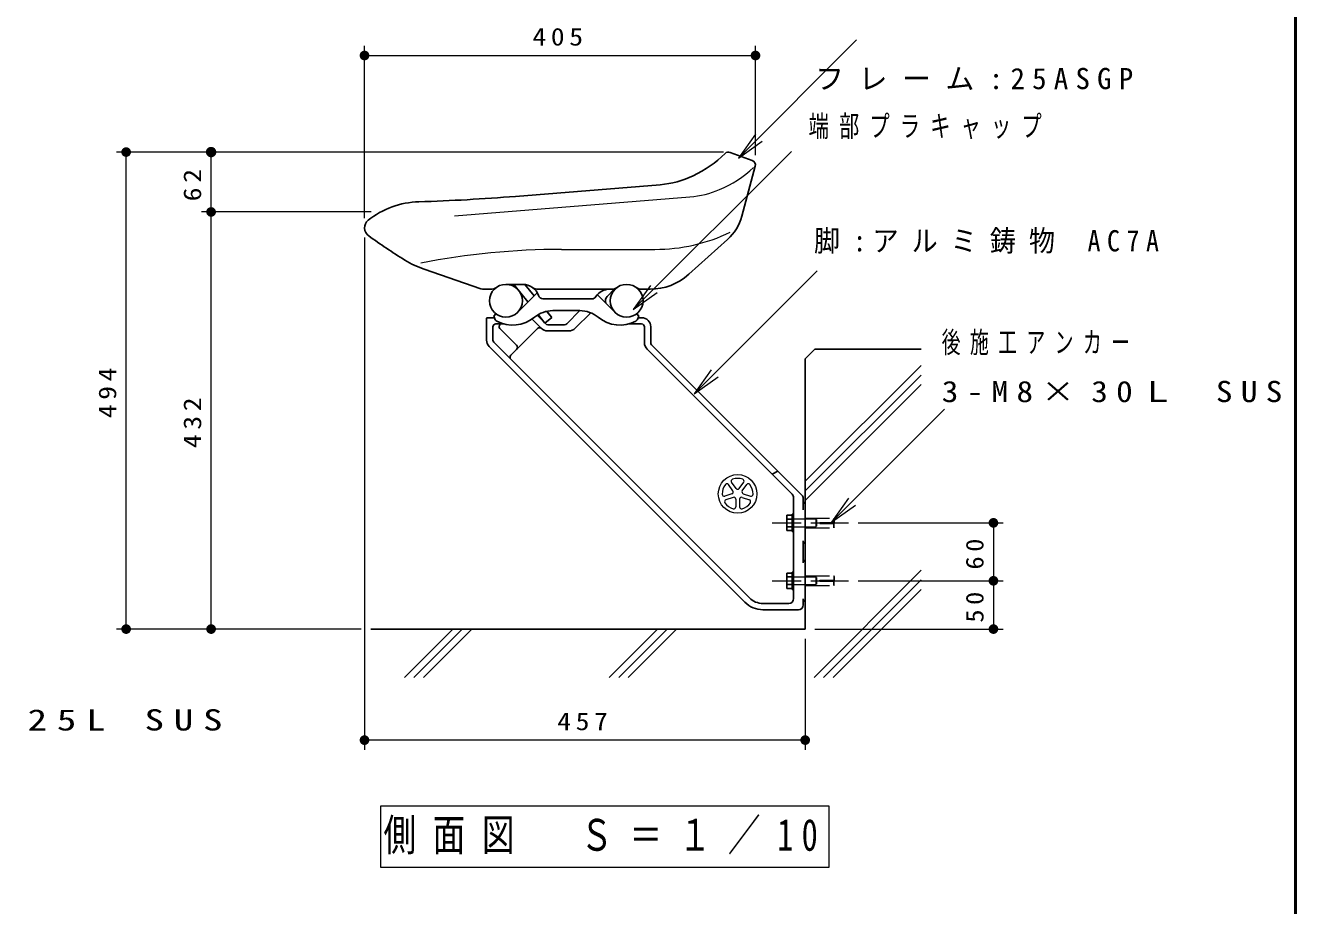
# Model space of a CAD drawing. Units: millimetres on the paper, scale 1:10. Extents: x -365 to 12, y -38 to 257.
# Drawn here: x -131.6 to 0, y 52.9 to 144.1 of the extents above; entities that cross this region are included whole.
import ezdxf

# ---------------------------------------------------------------- set-up
doc = ezdxf.new("R2010")
doc.units = ezdxf.units.MM
for name, pattern in [('USER1', [4.5, 2.5, -2]), ('USER2', [6, 3, -1, 1, -1]), ('USER3', [8, 3, -1, 1, -1, 1, -1])]:
    doc.linetypes.add(name, pattern=pattern)
doc.layers.add('LY_1', color=7, linetype='Continuous', lineweight=25)
doc.layers.add('LY_2', color=7, linetype='Continuous', lineweight=13)
doc.styles.add('ＭＳ ゴシック', font='')
doc.styles.get('ＭＳ ゴシック').set_extended_font_data('MS Gothic')

# ---------------------------------------------------------------- blocks, each defined once
blk = doc.blocks.new('filled_dot')
at = {"color": 0, "linetype": 'Continuous', "lineweight": -2, "const_width": 1.25}
blk.add_lwpolyline([(-0.625, 0, 1), (0.625, 0, 1)], format="xyb", close=True, dxfattribs=at)
blk = doc.blocks.new('open_arrow')
at = {"color": 0, "linetype": 'Continuous', "lineweight": -2}
blk.add_lwpolyline([(7.5, 1.25), (0, 0), (7.5, -1.25)], dxfattribs=at)

msp = doc.modelspace()

# ---------------------------------------------------------------- linework, layer by layer
at = {"layer": 'LY_1', "lineweight": 13}
for p, q in [((-57.718, 130.331), (-45.478, 142.571)), ((-96.448, 124.11), (-96.448, 141.96)), ((-96.448, 140.96), (-55.948, 140.96)), ((-55.948, 130.624), (-55.948, 141.96)), ((-59.246, 130.96), (-122.139, 130.96)), ((-121.139, 81.56), (-121.139, 130.96)), ((-59.246, 130.96), (-113.339, 130.96)), ((-112.339, 124.76), (-112.339, 130.96)), ((-68.605, 114.651), (-52.233, 131.023)), ((-95.742, 124.76), (-113.339, 124.76)), ((-95.742, 124.76), (-113.339, 124.76)), ((-112.339, 81.56), (-112.339, 124.76)), ((-96.448, 122.11), (-96.448, 69.06)), ((-62.294, 105.926), (-49.566, 118.654)), ((-50.798, 96.862), (-38.798, 108.862)), ((-50.798, 95.872), (-38.798, 107.872)), ((-50.798, 94.882), (-38.798, 106.882)), ((-48.075, 92.633), (-36.362, 104.346)), ((-45.298, 92.56), (-30.298, 92.56)), ((-31.298, 92.56), (-31.298, 86.56)), ((-49.886, 76.56), (-38.798, 87.648)), ((-48.896, 76.56), (-38.798, 86.658)), ((-47.906, 76.56), (-38.798, 85.669)), ((-45.298, 86.56), (-30.298, 86.56)), ((-31.298, 86.56), (-31.298, 81.56)), ((-96.798, 81.56), (-122.139, 81.56)), ((-96.798, 81.56), (-113.339, 81.56)), ((-92.313, 76.56), (-87.313, 81.56)), ((-91.323, 76.56), (-86.323, 81.56)), ((-90.333, 76.56), (-85.333, 81.56)), ((-71.099, 76.56), (-66.099, 81.56)), ((-70.109, 76.56), (-65.109, 81.56)), ((-69.12, 76.56), (-64.12, 81.56)), ((-50.798, 80.56), (-50.798, 69.06)), ((-49.798, 81.56), (-30.298, 81.56)), ((-50.798, 70.06), (-96.448, 70.06)), ((-48.305, 63.207), (-94.805, 63.207)), ((-94.805, 63.207), (-94.805, 56.907)), ((-48.305, 56.907), (-48.305, 63.207)), ((-94.805, 56.907), (-48.305, 56.907))]:
    msp.add_line(p, q, dxfattribs=at)
at = {"layer": 'LY_1', "color": 40}
for p, q in [((-56.277, 130.094), (-58.575, 130.93)), ((-55.965, 129.493), (-57.364, 124.325)), ((-80.811, 126.371), (-65.822, 127.583)), ((-58.845, 121.915), (-62.858, 118.302)), ((-90.277, 118.83), (-84.386, 116.814)), ((-81.798, 117.26), (-80.048, 117.26)), ((-84.062, 116.76), (-83.363, 116.76)), ((-70.863, 116.76), (-78.483, 116.76)), ((-66.873, 116.76), (-67.733, 116.76)), ((-77.962, 115.76), (-72.892, 115.76))]:
    msp.add_line(p, q, dxfattribs=at)
at = {"layer": 'LY_1', "color": 40, "lineweight": 13}
for p, q in [((-87.11, 124.356), (-62.734, 126.327)), ((-76.026, 120.882), (-66.358, 120.882))]:
    msp.add_line(p, q, dxfattribs=at)
at = {"layer": 'LY_1'}
for p, q in [((-79.517, 115.437), (-80.984, 117.26)), ((-78.877, 116.078), (-79.829, 117.26)), ((-80.596, 114.358), (-78.707, 116.248)), ((-70.5, 114.358), (-72.325, 116.183)), ((-74.158, 114.54), (-76.938, 114.54)), ((-83.048, 113.974), (-82.85, 114.225)), ((-83.048, 113.974), (-82.999, 113.778)), ((-77.759, 113.254), (-78.46, 114.125)), ((-77.759, 113.254), (-77.058, 113.818)), ((-77.058, 113.818), (-77.583, 114.47)), ((-68.048, 113.974), (-68.246, 114.225)), ((-68.048, 113.974), (-68.097, 113.778)), ((-49.798, 110.56), (-50.798, 109.56)), ((-49.798, 110.56), (-38.798, 110.56)), ((-95.798, 81.56), (-50.798, 81.56))]:
    msp.add_line(p, q, dxfattribs=at)
at = {"layer": 'LY_1', "color": 4}
for p, q in [((-71.313, 116.02), (-70.573, 116.76)), ((-75.505, 113.172), (-74.137, 114.54)), ((-83.798, 113.71), (-83.798, 111.484)), ((-83.698, 113.81), (-83.006, 113.81)), ((-82.848, 113.16), (-82, 113.16)), ((-79.092, 113.668), (-78.137, 112.713)), ((-78.566, 114.06), (-77.678, 113.172)), ((-77.759, 113.253), (-78.46, 114.125)), ((-77.759, 113.253), (-77.058, 113.818)), ((-77.058, 113.818), (-77.473, 114.334)), ((-74.621, 112.713), (-73.018, 114.315)), ((-69.096, 113.16), (-67.748, 113.16)), ((-68.09, 113.81), (-67.748, 113.81)), ((-83.148, 112.86), (-83.148, 111.484)), ((-82.417, 112.679), (-80.687, 110.949)), ((-81.288, 109.924), (-78.53, 112.681)), ((-81.288, 109.924), (-78.53, 112.681)), ((-77.466, 112.434), (-75.293, 112.434)), ((-77.465, 113.084), (-75.717, 113.084)), ((-67.448, 112.86), (-67.448, 111.215)), ((-66.798, 112.86), (-66.798, 111.215)), ((-83.52, 110.812), (-57.044, 84.336)), ((-83.06, 111.272), (-56.585, 84.796)), ((-52.145, 95.518), (-67.17, 110.543)), ((-51.145, 95.437), (-66.71, 111.002)), ((-50.798, 109.56), (-50.798, 81.56)), ((-54.227, 97.6), (-53.627, 97.919)), ((-51.998, 95.164), (-51.998, 84.71)), ((-50.998, 95.083), (-50.998, 93.907)), ((-50.998, 90.684), (-50.998, 88.437)), ((-55.17, 84.21), (-52.498, 84.21)), ((-50.998, 84.684), (-50.998, 84.06)), ((-55.17, 83.56), (-51.498, 83.56))]:
    msp.add_line(p, q, dxfattribs=at)
at = {"layer": 'LY_1', "color": 4, "lineweight": 13}
for p, q in [((-58.284, 95.888), (-58.748, 96.528)), ((-57.96, 96.123), (-58.425, 96.763)), ((-57.636, 96.123), (-57.171, 96.763)), ((-57.313, 95.888), (-56.848, 96.528)), ((-58.383, 95.58), (-59.136, 95.336)), ((-58.26, 95.2), (-59.012, 94.956)), ((-57.998, 95.01), (-57.998, 94.219)), ((-57.598, 95.01), (-57.598, 94.219)), ((-57.336, 95.2), (-56.584, 94.956)), ((-57.213, 95.58), (-56.46, 95.336))]:
    msp.add_line(p, q, dxfattribs=at)
at = {"layer": 'LY_1', "color": 2}
for p, q in [((-52.158, 91.66), (-52.158, 93.46)), ((-52.158, 93.46), (-51.998, 93.46)), ((-51.998, 91.66), (-51.998, 93.46)), ((-52.708, 91.77), (-52.708, 93.35)), ((-52.708, 93.35), (-52.158, 93.35)), ((-52.708, 92.955), (-52.158, 92.955)), ((-52.708, 92.165), (-52.158, 92.165)), ((-52.708, 91.77), (-52.158, 91.77)), ((-52.158, 91.66), (-51.998, 91.66)), ((-52.708, 85.77), (-52.708, 87.35)), ((-52.708, 87.35), (-52.158, 87.35)), ((-52.708, 86.955), (-52.158, 86.955)), ((-52.158, 85.66), (-52.158, 87.46)), ((-52.158, 87.46), (-51.998, 87.46)), ((-51.998, 85.66), (-51.998, 87.46)), ((-52.708, 86.165), (-52.158, 86.165)), ((-52.708, 85.77), (-52.158, 85.77)), ((-52.158, 85.66), (-51.998, 85.66))]:
    msp.add_line(p, q, dxfattribs=at)
at = {"layer": 'LY_1', "linetype": 'USER2', "lineweight": 13}
for p, q in [((-54.208, 92.56), (-46.298, 92.56)), ((-54.208, 86.56), (-46.298, 86.56)), ((-54.208, 86.56), (-46.298, 86.56))]:
    msp.add_line(p, q, dxfattribs=at)
at = {"layer": 'LY_1', "color": 2, "linetype": 'USER1', "lineweight": 13}
for p, q in [((-52.158, 92.96), (-49.658, 92.96)), ((-52.158, 92.96), (-50.158, 92.96)), ((-52.158, 92.16), (-49.658, 92.16)), ((-52.158, 92.16), (-50.158, 92.16)), ((-50.798, 92.06), (-50.798, 93.06)), ((-50.798, 93.06), (-47.848, 93.06)), ((-49.658, 92.16), (-49.658, 92.96)), ((-49.298, 92.51), (-49.298, 92.61)), ((-49.298, 92.61), (-47.798, 92.61)), ((-49.298, 92.51), (-47.798, 92.51)), ((-47.848, 93.06), (-47.848, 92.61)), ((-47.798, 93.01), (-47.848, 93.06)), ((-47.848, 92.06), (-47.848, 92.51)), ((-47.798, 92.11), (-47.848, 92.06)), ((-47.798, 93.01), (-47.798, 92.61)), ((-47.798, 92.11), (-47.798, 92.51)), ((-50.798, 92.06), (-47.848, 92.06)), ((-52.158, 86.96), (-49.658, 86.96)), ((-52.158, 86.96), (-50.158, 86.96)), ((-50.798, 86.06), (-50.798, 87.06)), ((-50.798, 87.06), (-47.848, 87.06)), ((-49.658, 86.16), (-49.658, 86.96)), ((-47.848, 87.06), (-47.848, 86.61)), ((-47.798, 87.01), (-47.848, 87.06)), ((-47.798, 87.01), (-47.798, 86.61)), ((-52.158, 86.16), (-49.658, 86.16)), ((-52.158, 86.16), (-50.158, 86.16)), ((-50.798, 86.06), (-47.848, 86.06)), ((-49.298, 86.51), (-49.298, 86.61)), ((-49.298, 86.61), (-47.798, 86.61)), ((-49.298, 86.51), (-47.798, 86.51)), ((-47.848, 86.06), (-47.848, 86.51)), ((-47.798, 86.11), (-47.848, 86.06)), ((-47.798, 86.11), (-47.798, 86.51))]:
    msp.add_line(p, q, dxfattribs=at)
at = {"layer": 'LY_1', "linetype": 'USER3', "lineweight": 13}
for p, q in [((-49.598, 92.228), (-49.598, 92.893)), ((-49.598, 86.228), (-49.598, 86.893))]:
    msp.add_line(p, q, dxfattribs=at)
at = {"layer": 'LY_1', "color": 32}
for centre in [(-81.798, 115.56), (-69.298, 115.56)]:
    msp.add_circle(centre, 1.7, dxfattribs=at)
at = {"layer": 'LY_1', "color": 4, "lineweight": 13}
msp.add_circle((-57.798, 95.56), 2, dxfattribs=at)
at = {"layer": 'LY_1', "color": 40}
for centre, radius, start, end in [((-67.53, 139.354), 12, 295.33419, 314.64452), ((-58.746, 130.46), 0.5, 70.00023, 134.64452), ((-56.448, 129.624), 0.5, 344.86058, 70.00011), ((-66.674, 137.546), 10, 274.88669, 295.33419), ((-96.924, 325.721), 200, 271.7523, 274.62086), ((-90.535, 116.9), 8.919, 91.7523, 128.34591), ((-95.448, 123.11), 1, 128.34586, 235.95746), ((-62.19, 125.631), 5, 312, 344.86058), ((-63.087, 167.199), 55.689, 233.76148, 238.38226), ((-87.04, 128.291), 10, 238.38226, 251.11223), ((-80.048, 115.56), 1.7, 18.55307, 89.99998), ((-66.873, 122.76), 6, 270.00002, 312), ((-84.062, 117.76), 1, 251.11207, 270.00002), ((-83.363, 117.76), 1, 270.00002, 305.43113), ((-78.483, 117.76), 1, 234.56898, 269.99997), ((-77.962, 116.26), 0.5, 198.5527, 269.99998), ((-72.892, 116.26), 0.5, 269.99996, 326.94403), ((-71.048, 115.06), 1.7, 90, 146.94427), ((-70.863, 117.76), 1, 269.99996, 305.43095), ((-67.733, 117.76), 1, 234.56898, 269.99995)]:
    msp.add_arc(centre, radius, start, end, dxfattribs=at)
at = {"layer": 'LY_1', "color": 40, "lineweight": 13}
for centre, radius, start, end in [((-64.33, 138.136), 12, 292.86184, 313.05058), ((-63.553, 136.293), 10, 274.69887, 292.86181), ((-66.358, 138.882), 18, 270, 295.63535), ((-76.026, 45.882), 75, 89.99998, 101.2122)]:
    msp.add_arc(centre, radius, start, end, dxfattribs=at)
at = {"layer": 'LY_1'}
for centre, radius, start, end in [((-78, 115.54), 1, 123.69821, 135.00003), ((-76.938, 111.54), 3, 90.00002, 129.71514), ((-74.158, 111.54), 3, 50.28485, 90.00002), ((-82.514, 113.899), 0.5, 194.03618, 241.68465), ((-81.091, 116.54), 3.5, 241.68463, 309.71514), ((-70.005, 116.54), 3.5, 230.28487, 298.31532), ((-68.582, 113.899), 0.5, 298.31531, 345.96377)]:
    msp.add_arc(centre, radius, start, end, dxfattribs=at)
at = {"layer": 'LY_1', "color": 4}
for centre, radius, start, end in [((-70.854, 115.56), 0.65, 135.00001, 202.37897), ((-83.698, 113.71), 0.1, 89.99998, 179.99996), ((-82.848, 112.86), 0.3, 89.99998, 179.99996), ((-82.205, 112.891), 0.3, 116.19559, 224.99997), ((-77.465, 113.384), 0.3, 224.99999, 270.00002), ((-75.717, 113.384), 0.3, 270.00002, 315), ((-67.748, 112.86), 0.95, 0, 89.99998), ((-67.748, 112.86), 0.3, 0, 89.99998), ((-78.318, 112.469), 0.3, 44.99918, 135.00001), ((-77.465, 113.384), 0.95, 224.99999, 270.00002), ((-75.292, 113.384), 0.95, 270.00002, 315), ((-82.848, 111.484), 0.95, 179.99998, 224.99998), ((-82.848, 111.484), 0.3, 179.99998, 224.99998), ((-80.899, 110.737), 0.3, 315, 45), ((-66.498, 111.215), 0.95, 179.99998, 224.99998), ((-66.498, 111.215), 0.3, 179.99998, 225.00002), ((-81.076, 109.711), 0.3, 135.00001, 224.99997), ((-52.498, 95.164), 0.5, 0, 44.99997), ((-51.498, 95.083), 0.5, 0, 44.99997), ((-50.798, 94.76), 0.2, 179.99998, 270.00003), ((-50.798, 90.36), 0.2, 89.99998, 179.99996), ((-50.798, 88.76), 0.2, 179.99998, 270.00003), ((-55.17, 86.21), 2.65, 224.99999, 270.00002), ((-55.17, 86.21), 2, 224.99999, 270.00002), ((-52.498, 84.71), 0.5, 270.00002, 0), ((-50.798, 84.36), 0.2, 89.99998, 179.99996), ((-51.498, 84.06), 0.5, 270.00002, 0)]:
    msp.add_arc(centre, radius, start, end, dxfattribs=at)
at = {"layer": 'LY_1', "color": 4, "lineweight": 13}
for centre, radius, start, end in [((-57.798, 95.56), 1.6, 142.60154, 181.39843), ((-58.91, 96.411), 0.2, 36.00011, 142.60162), ((-58.263, 96.881), 0.2, 109.39839, 215.99994), ((-57.798, 95.56), 1.6, 70.60154, 109.39844), ((-57.798, 96.241), 0.2, 215.99991, 323.99998), ((-57.333, 96.881), 0.2, 324.00011, 70.60162), ((-56.686, 96.411), 0.2, 37.39839, 143.99992), ((-57.798, 95.56), 1.6, 358.60155, 37.39844), ((-59.198, 95.526), 0.2, 181.39841, 287.99994), ((-58.95, 94.765), 0.2, 108.0001, 214.60162), ((-58.445, 95.771), 0.2, 287.99991, 35.99998), ((-58.198, 95.01), 0.2, 359.9999, 107.99998), ((-57.398, 95.01), 0.2, 71.9999, 179.99996), ((-57.151, 95.771), 0.2, 143.9999, 251.99997), ((-56.646, 94.765), 0.2, 325.3984, 71.99993), ((-56.398, 95.526), 0.2, 252.00011, 358.60163), ((-57.798, 95.56), 1.6, 214.60156, 253.39845), ((-58.198, 94.219), 0.2, 253.3984, 359.99994), ((-57.398, 94.219), 0.2, 180.00012, 286.60164), ((-57.798, 95.56), 1.6, 286.60155, 325.39845)]:
    msp.add_arc(centre, radius, start, end, dxfattribs=at)
at = {"layer": 'LY_2', "lineweight": 50}
msp.add_line((0, 0), (0, 257), dxfattribs=at)

# ---------------------------------------------------------------- block references
at = {"layer": 'LY_1', "lineweight": 13, "xscale": 0.4, "yscale": 0.4}
for p in [(-96.448, 140.96), (-96.448, 70.06)]:
    msp.add_blockref('filled_dot', p, dxfattribs=at)
at = {"layer": 'LY_1', "lineweight": 13}
for name, p, xscale, yscale, rotation in [('filled_dot', (-55.948, 140.96), 0.4, 0.4, 180), ('open_arrow', (-57.718, 130.331), 0.4, 0.4, 45), ('filled_dot', (-121.139, 130.96), 0.4, 0.4, 270), ('filled_dot', (-112.339, 130.96), 0.431, 0.431, 270), ('filled_dot', (-112.339, 124.76), 0.4, 0.4, 270), ('open_arrow', (-68.605, 114.651), 0.4, 0.4, 45), ('open_arrow', (-62.294, 105.926), 0.4, 0.4, 45), ('open_arrow', (-48.075, 92.633), 0.4, 0.4, 45), ('filled_dot', (-31.298, 92.56), 0.4, 0.4, 270), ('filled_dot', (-31.298, 86.56), 0.4, 0.4, 270), ('filled_dot', (-121.139, 81.56), 0.4, 0.4, 90), ('filled_dot', (-112.339, 81.56), 0.4, 0.4, 90), ('filled_dot', (-31.298, 81.56), 0.4, 0.4, 90), ('filled_dot', (-50.798, 70.06), 0.4, 0.4, 180)]:
    msp.add_blockref(name, p, dxfattribs=dict(at, xscale=xscale, yscale=yscale, rotation=rotation))

# ---------------------------------------------------------------- texts
at = {"layer": 'LY_1', "style": 'ＭＳ ゴシック'}
for s, insert, char_height, attachment_point in [('\\T1.33;\\W1.15;405', (-76.198, 141.96), 1.833, 8), ('\\T1.5;\\~フレーム:25ASGP', (-52.019, 138.523), 2.199, 4), ('\\T1.5;\\W0.7;\\~端部プラキャップ', (-52.019, 133.523), 2.199, 4), ('\\T1.5;\\W0.9;脚:アルミ鋳物\\~AC7A', (-49.888, 121.654), 2.199, 4), ('\\T1.5;\\W0.65;後施工アンカー', (-36.655, 111.146), 2.199, 4), ('\\T1.5;\\W1.15;3-M8×30Ｌ\\~SUS', (-36.655, 106.146), 2.199, 4), ('\\T1.5;\\W1.35;3-M8X25L\\~SUS', (-146.499, 72.137), 2.199, 4), ('\\T1.33;\\W1.15;457', (-73.623, 71.06), 1.833, 8), ('\\T1.51;\\W0.75;側面図\u3000Ｓ＝１／10', (-71.555, 60.057), 3.299, 5)]:
    msp.add_mtext(s, dxfattribs=dict(at, insert=insert, char_height=char_height, attachment_point=attachment_point))
at = {"layer": 'LY_1', "char_height": 1.833, "attachment_point": 8, "rotation": 90, "style": 'ＭＳ ゴシック'}
for s, insert in [('\\T1.34;\\W1.15;62', (-113.339, 127.779)), ('\\T1.33;\\W1.15;494', (-122.139, 106.26)), ('\\T1.33;\\W1.15;432', (-113.339, 103.16)), ('\\T1.34;\\W1.1;60', (-32.298, 89.56)), ('\\T1.34;\\W1.1;50', (-32.298, 84.06))]:
    msp.add_mtext(s, dxfattribs=dict(at, insert=insert))

doc.saveas('drawing.dxf')
